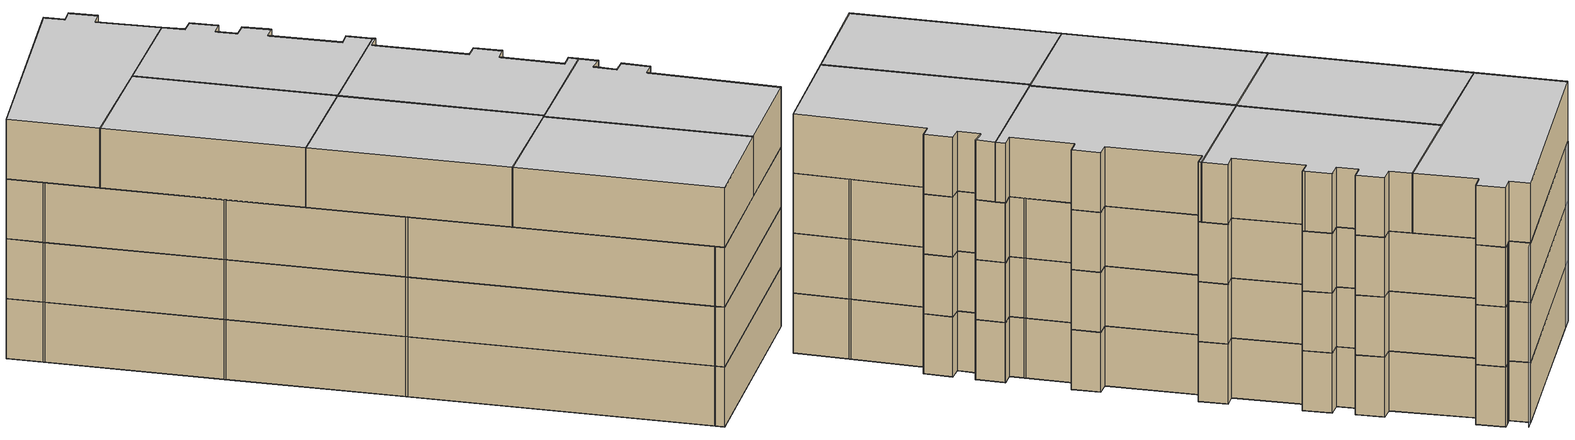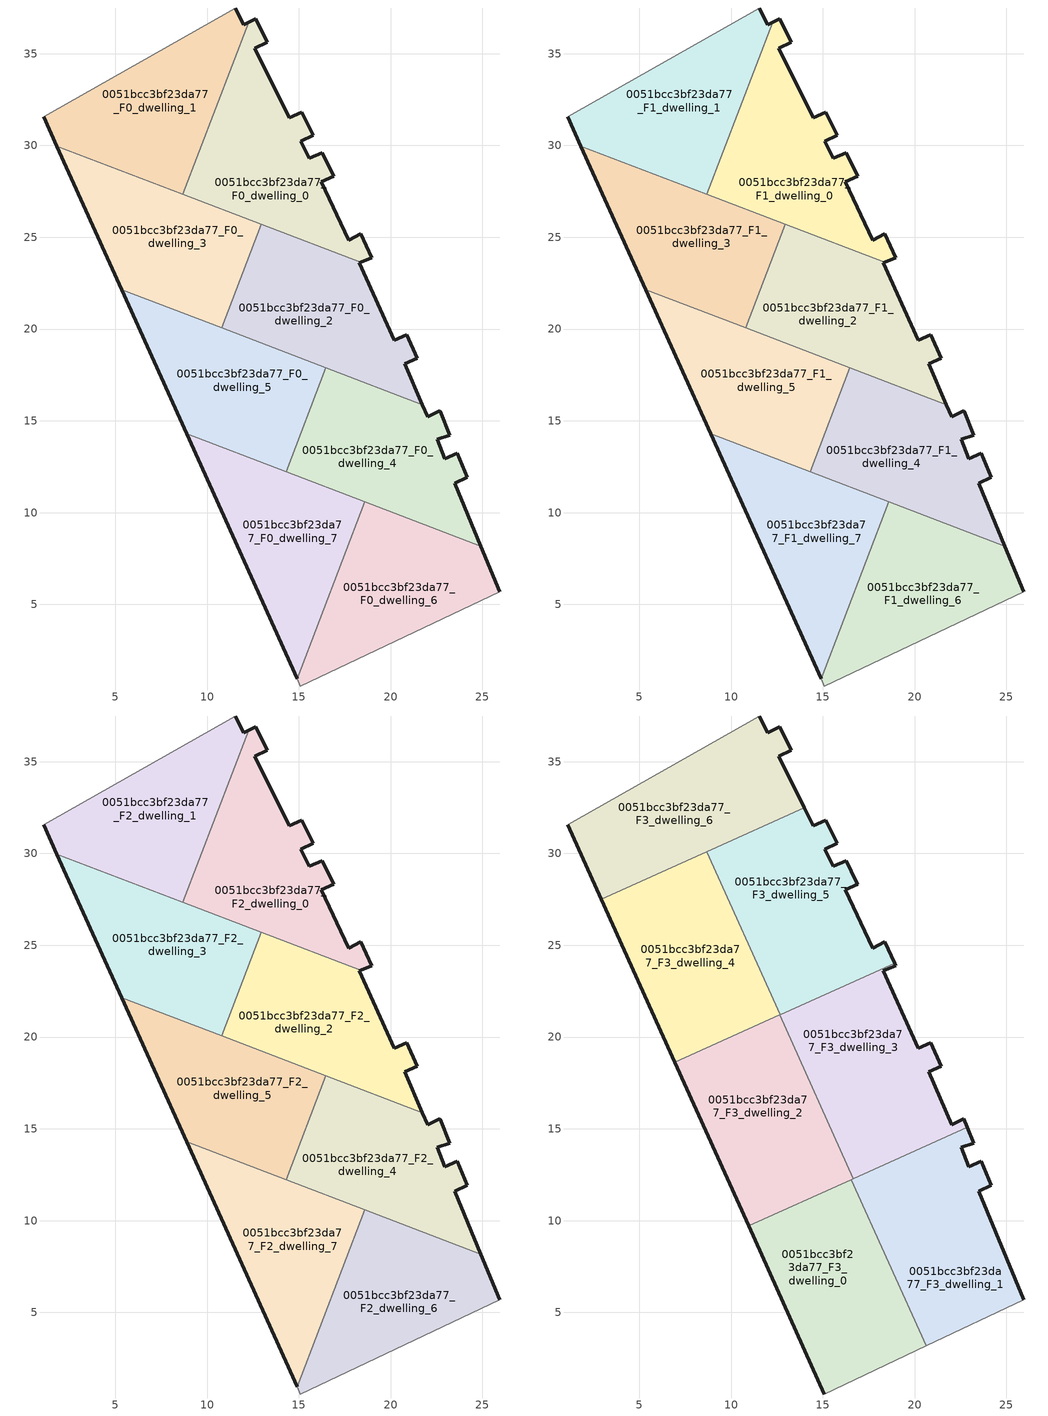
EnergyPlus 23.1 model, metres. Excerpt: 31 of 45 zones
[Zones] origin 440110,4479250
0051bcc3bf23da77_F0_dwelling_0
 floor ground (EU_floor_Construction): 18.97,23.88 18.37,25.19 17.71,24.85 16.21,28.03 16.89,28.33 16.26,29.59 15.56,29.29 15.1,30.24 15.77,30.55 15.15,31.79 14.47,31.5 12.6,35.3 13.27,35.63 12.64,36.91 12.27,36.72 8.68,27.34 18.37,23.64 z0
 wall outside (EU_wall_Construction): 12.27,36.72 12.64,36.91 13.27,35.63 12.6,35.3 14.47,31.5 15.15,31.79 15.77,30.55 15.1,30.24 15.56,29.29 16.26,29.59 16.89,28.33 16.21,28.03 17.71,24.85 18.37,25.19 18.97,23.88 18.37,23.64 z0:3
 wall to 0051bcc3bf23da77_F0_dwelling_1 (EU_wall_Construction): 8.68,27.34 12.27,36.72 z0:3
 wall to 0051bcc3bf23da77_F0_dwelling_2 (EU_wall_Construction): 18.37,23.64 12.95,25.71 z0:3
 wall to 0051bcc3bf23da77_F0_dwelling_3 (EU_wall_Construction): 12.95,25.71 8.68,27.34 z0:3
0051bcc3bf23da77_F0_dwelling_1
 floor ground (EU_floor_Construction): 8.68,27.34 12.27,36.72 11.99,36.57 11.54,37.49 1.1,31.56 1.82,29.97 z0
 wall outside (EU_wall_Construction): 1.82,29.97 1.1,31.56 / 11.54,37.49 11.99,36.57 12.27,36.72 z0:3
 wall adiabatic (EU_wall_Construction): 1.1,31.56 11.54,37.49 z0:3
 wall to 0051bcc3bf23da77_F0_dwelling_3 (EU_wall_Construction): 8.68,27.34 1.82,29.97 z0:3
0051bcc3bf23da77_F0_dwelling_2
 floor ground (EU_floor_Construction): 21.72,15.88 20.76,18.1 21.45,18.41 20.88,19.69 20.18,19.39 18.28,23.6 18.37,23.64 12.96,25.71 10.79,20.06 z0
 wall outside (EU_wall_Construction): 18.37,23.64 18.28,23.6 20.18,19.39 20.88,19.69 21.45,18.41 20.76,18.1 21.72,15.88 z0:3
 wall to 0051bcc3bf23da77_F0_dwelling_3 (EU_wall_Construction): 10.79,20.06 12.96,25.71 z0:3
 wall to 0051bcc3bf23da77_F0_dwelling_5 (EU_wall_Construction): 16.47,17.89 10.79,20.06 z0:3
 wall to 0051bcc3bf23da77_F0_dwelling_4 (EU_wall_Construction): 21.72,15.88 16.47,17.89 z0:3
0051bcc3bf23da77_F0_dwelling_3
 floor ground (EU_floor_Construction): 10.79,20.06 12.96,25.71 1.82,29.97 5.35,22.15 z0
 wall outside (EU_wall_Construction): 5.35,22.15 1.82,29.97 z0:3
 wall to 0051bcc3bf23da77_F0_dwelling_5 (EU_wall_Construction): 10.79,20.06 5.35,22.15 z0:3
0051bcc3bf23da77_F0_dwelling_4
 floor ground (EU_floor_Construction): 24.92,8.17 23.5,11.61 24.18,11.92 23.64,13.22 22.96,12.94 22.52,13.99 23.23,14.22 22.7,15.51 22.68,15.56 22.01,15.23 21.72,15.88 16.47,17.89 14.3,12.23 z0
 wall outside (EU_wall_Construction): 21.72,15.88 22.01,15.23 22.68,15.56 22.7,15.51 23.23,14.22 22.52,13.99 22.96,12.94 23.64,13.22 24.18,11.92 23.5,11.61 24.92,8.17 z0:3
 wall to 0051bcc3bf23da77_F0_dwelling_5 (EU_wall_Construction): 14.3,12.23 16.47,17.89 z0:3
 wall to 0051bcc3bf23da77_F0_dwelling_6 (EU_wall_Construction): 24.92,8.17 18.59,10.59 z0:3
 wall to 0051bcc3bf23da77_F0_dwelling_7 (EU_wall_Construction): 18.59,10.59 14.3,12.23 z0:3
0051bcc3bf23da77_F0_dwelling_5
 floor ground (EU_floor_Construction): 14.3,12.23 16.47,17.89 5.35,22.15 8.88,14.31 z0
 wall outside (EU_wall_Construction): 8.88,14.31 5.35,22.15 z0:3
 wall to 0051bcc3bf23da77_F0_dwelling_7 (EU_wall_Construction): 14.3,12.23 8.88,14.31 z0:3
0051bcc3bf23da77_F0_dwelling_6
 floor ground (EU_floor_Construction): 25.94,5.7 24.92,8.17 18.59,10.59 14.9,0.95 15.08,0.56 z0
 wall outside (EU_wall_Construction): 24.92,8.17 25.94,5.7 z0:3
 wall adiabatic (EU_wall_Construction): 25.94,5.7 15.08,0.56 14.9,0.95 z0:3
 wall to 0051bcc3bf23da77_F0_dwelling_7 (EU_wall_Construction): 14.9,0.95 18.59,10.59 z0:3
0051bcc3bf23da77_F0_dwelling_7
 floor ground (EU_floor_Construction): 14.9,0.95 18.59,10.59 8.88,14.31 z0
 wall outside (EU_wall_Construction): 14.9,0.95 8.88,14.31 z0:3
0051bcc3bf23da77_F1_dwelling_0
 floor to 0051bcc3bf23da77_F0_dwelling_0 (EU_floor_Construction): 18.97,23.88 18.37,25.19 17.71,24.85 16.21,28.03 16.89,28.33 16.26,29.59 15.56,29.29 15.1,30.24 15.77,30.55 15.15,31.79 14.47,31.5 12.6,35.3 13.27,35.63 12.64,36.91 12.27,36.72 8.68,27.34 18.37,23.64 z3
 wall outside (EU_wall_Construction): 12.27,36.72 12.64,36.91 13.27,35.63 12.6,35.3 14.47,31.5 15.15,31.79 15.77,30.55 15.1,30.24 15.56,29.29 16.26,29.59 16.89,28.33 16.21,28.03 17.71,24.85 18.37,25.19 18.97,23.88 18.37,23.64 z3:6
 wall to 0051bcc3bf23da77_F1_dwelling_1 (EU_wall_Construction): 8.68,27.34 12.27,36.72 z3:6
 wall to 0051bcc3bf23da77_F1_dwelling_2 (EU_wall_Construction): 18.37,23.64 12.95,25.71 z3:6
 wall to 0051bcc3bf23da77_F1_dwelling_3 (EU_wall_Construction): 12.95,25.71 8.68,27.34 z3:6
0051bcc3bf23da77_F1_dwelling_1
 floor to 0051bcc3bf23da77_F0_dwelling_1 (EU_floor_Construction): 8.68,27.34 12.27,36.72 11.99,36.57 11.54,37.49 1.1,31.56 1.82,29.97 z3
 wall outside (EU_wall_Construction): 1.82,29.97 1.1,31.56 / 11.54,37.49 11.99,36.57 12.27,36.72 z3:6
 wall adiabatic (EU_wall_Construction): 1.1,31.56 11.54,37.49 z3:6
 wall to 0051bcc3bf23da77_F1_dwelling_3 (EU_wall_Construction): 8.68,27.34 1.82,29.97 z3:6
0051bcc3bf23da77_F1_dwelling_2
 floor to 0051bcc3bf23da77_F0_dwelling_2 (EU_floor_Construction): 21.72,15.88 20.76,18.1 21.45,18.41 20.88,19.69 20.18,19.39 18.28,23.6 18.37,23.64 12.96,25.71 10.79,20.06 z3
 wall outside (EU_wall_Construction): 18.37,23.64 18.28,23.6 20.18,19.39 20.88,19.69 21.45,18.41 20.76,18.1 21.72,15.88 z3:6
 wall to 0051bcc3bf23da77_F1_dwelling_3 (EU_wall_Construction): 10.79,20.06 12.96,25.71 z3:6
 wall to 0051bcc3bf23da77_F1_dwelling_5 (EU_wall_Construction): 16.47,17.89 10.79,20.06 z3:6
 wall to 0051bcc3bf23da77_F1_dwelling_4 (EU_wall_Construction): 21.72,15.88 16.47,17.89 z3:6
0051bcc3bf23da77_F1_dwelling_3
 floor to 0051bcc3bf23da77_F0_dwelling_3 (EU_floor_Construction): 10.79,20.06 12.96,25.71 1.82,29.97 5.35,22.15 z3
 wall outside (EU_wall_Construction): 5.35,22.15 1.82,29.97 z3:6
 wall to 0051bcc3bf23da77_F1_dwelling_5 (EU_wall_Construction): 10.79,20.06 5.35,22.15 z3:6
0051bcc3bf23da77_F1_dwelling_4
 floor to 0051bcc3bf23da77_F0_dwelling_4 (EU_floor_Construction): 24.92,8.17 23.5,11.61 24.18,11.92 23.64,13.22 22.96,12.94 22.52,13.99 23.23,14.22 22.7,15.51 22.68,15.56 22.01,15.23 21.72,15.88 16.47,17.89 14.3,12.23 z3
 wall outside (EU_wall_Construction): 21.72,15.88 22.01,15.23 22.68,15.56 22.7,15.51 23.23,14.22 22.52,13.99 22.96,12.94 23.64,13.22 24.18,11.92 23.5,11.61 24.92,8.17 z3:6
 wall to 0051bcc3bf23da77_F1_dwelling_5 (EU_wall_Construction): 14.3,12.23 16.47,17.89 z3:6
 wall to 0051bcc3bf23da77_F1_dwelling_6 (EU_wall_Construction): 24.92,8.17 18.59,10.59 z3:6
 wall to 0051bcc3bf23da77_F1_dwelling_7 (EU_wall_Construction): 18.59,10.59 14.3,12.23 z3:6
0051bcc3bf23da77_F1_dwelling_5
 floor to 0051bcc3bf23da77_F0_dwelling_5 (EU_floor_Construction): 14.3,12.23 16.47,17.89 5.35,22.15 8.88,14.31 z3
 wall outside (EU_wall_Construction): 8.88,14.31 5.35,22.15 z3:6
 wall to 0051bcc3bf23da77_F1_dwelling_7 (EU_wall_Construction): 14.3,12.23 8.88,14.31 z3:6
0051bcc3bf23da77_F1_dwelling_6
 floor to 0051bcc3bf23da77_F0_dwelling_6 (EU_floor_Construction): 25.94,5.7 24.92,8.17 18.59,10.59 14.9,0.95 15.08,0.56 z3
 wall outside (EU_wall_Construction): 24.92,8.17 25.94,5.7 z3:6
 wall adiabatic (EU_wall_Construction): 25.94,5.7 15.08,0.56 14.9,0.95 z3:6
 wall to 0051bcc3bf23da77_F1_dwelling_7 (EU_wall_Construction): 14.9,0.95 18.59,10.59 z3:6
0051bcc3bf23da77_F1_dwelling_7
 floor to 0051bcc3bf23da77_F0_dwelling_7 (EU_floor_Construction): 14.9,0.95 18.59,10.59 8.88,14.31 z3
 wall outside (EU_wall_Construction): 14.9,0.95 8.88,14.31 z3:6
0051bcc3bf23da77_F2_dwelling_0
 floor to 0051bcc3bf23da77_F1_dwelling_0 (EU_floor_Construction): 18.97,23.88 18.37,25.19 17.71,24.85 16.21,28.03 16.89,28.33 16.26,29.59 15.56,29.29 15.1,30.24 15.77,30.55 15.15,31.79 14.47,31.5 12.6,35.3 13.27,35.63 12.64,36.91 12.27,36.72 8.68,27.34 18.37,23.64 z6
 wall outside (EU_wall_Construction): 12.27,36.72 12.64,36.91 13.27,35.63 12.6,35.3 14.47,31.5 15.15,31.79 15.77,30.55 15.1,30.24 15.56,29.29 16.26,29.59 16.89,28.33 16.21,28.03 17.71,24.85 18.37,25.19 18.97,23.88 18.37,23.64 z6:9
 wall to 0051bcc3bf23da77_F2_dwelling_1 (EU_wall_Construction): 8.68,27.34 12.27,36.72 z6:9
 wall to 0051bcc3bf23da77_F2_dwelling_2 (EU_wall_Construction): 18.37,23.64 12.95,25.71 z6:9
 wall to 0051bcc3bf23da77_F2_dwelling_3 (EU_wall_Construction): 12.95,25.71 8.68,27.34 z6:9
0051bcc3bf23da77_F2_dwelling_1
 floor to 0051bcc3bf23da77_F1_dwelling_1 (EU_floor_Construction): 8.68,27.34 12.27,36.72 11.99,36.57 11.54,37.49 1.1,31.56 1.82,29.97 z6
 wall outside (EU_wall_Construction): 1.82,29.97 1.1,31.56 / 11.54,37.49 11.99,36.57 12.27,36.72 z6:9
 wall adiabatic (EU_wall_Construction): 1.1,31.56 11.54,37.49 z6:9
 wall to 0051bcc3bf23da77_F2_dwelling_3 (EU_wall_Construction): 8.68,27.34 1.82,29.97 z6:9
 ceiling adiabatic (EU_roof_Construction): 9.96,30.68 8.67,30.1 9.25,28.82 8.68,27.34 5.37,28.61 z9
0051bcc3bf23da77_F2_dwelling_2
 floor to 0051bcc3bf23da77_F1_dwelling_2 (EU_floor_Construction): 21.72,15.88 20.76,18.1 21.45,18.41 20.88,19.69 20.18,19.39 18.28,23.6 18.37,23.64 12.96,25.71 10.79,20.06 z6
 wall outside (EU_wall_Construction): 18.37,23.64 18.28,23.6 20.18,19.39 20.88,19.69 21.45,18.41 20.76,18.1 21.72,15.88 z6:9
 wall to 0051bcc3bf23da77_F2_dwelling_3 (EU_wall_Construction): 10.79,20.06 12.96,25.71 z6:9
 wall to 0051bcc3bf23da77_F2_dwelling_5 (EU_wall_Construction): 16.47,17.89 10.79,20.06 z6:9
 wall to 0051bcc3bf23da77_F2_dwelling_4 (EU_wall_Construction): 21.72,15.88 16.47,17.89 z6:9
0051bcc3bf23da77_F2_dwelling_3
 floor to 0051bcc3bf23da77_F1_dwelling_3 (EU_floor_Construction): 10.79,20.06 12.96,25.71 1.82,29.97 5.35,22.15 z6
 wall outside (EU_wall_Construction): 5.35,22.15 1.82,29.97 z6:9
 wall to 0051bcc3bf23da77_F2_dwelling_5 (EU_wall_Construction): 10.79,20.06 5.35,22.15 z6:9
0051bcc3bf23da77_F2_dwelling_4
 floor to 0051bcc3bf23da77_F1_dwelling_4 (EU_floor_Construction): 24.92,8.17 23.5,11.61 24.18,11.92 23.64,13.22 22.96,12.94 22.52,13.99 23.23,14.22 22.7,15.51 22.68,15.56 22.01,15.23 21.72,15.88 16.47,17.89 14.3,12.23 z6
 wall outside (EU_wall_Construction): 21.72,15.88 22.01,15.23 22.68,15.56 22.7,15.51 23.23,14.22 22.52,13.99 22.96,12.94 23.64,13.22 24.18,11.92 23.5,11.61 24.92,8.17 z6:9
 wall to 0051bcc3bf23da77_F2_dwelling_5 (EU_wall_Construction): 14.3,12.23 16.47,17.89 z6:9
 wall to 0051bcc3bf23da77_F2_dwelling_6 (EU_wall_Construction): 24.92,8.17 18.59,10.59 z6:9
 wall to 0051bcc3bf23da77_F2_dwelling_7 (EU_wall_Construction): 18.59,10.59 14.3,12.23 z6:9
0051bcc3bf23da77_F2_dwelling_5
 floor to 0051bcc3bf23da77_F1_dwelling_5 (EU_floor_Construction): 14.3,12.23 16.47,17.89 5.35,22.15 8.88,14.31 z6
 wall outside (EU_wall_Construction): 8.88,14.31 5.35,22.15 z6:9
 wall to 0051bcc3bf23da77_F2_dwelling_7 (EU_wall_Construction): 14.3,12.23 8.88,14.31 z6:9
0051bcc3bf23da77_F2_dwelling_6
 floor to 0051bcc3bf23da77_F1_dwelling_6 (EU_floor_Construction): 25.94,5.7 24.92,8.17 18.59,10.59 14.9,0.95 15.08,0.56 z6
 wall outside (EU_wall_Construction): 24.92,8.17 25.94,5.7 z6:9
 wall adiabatic (EU_wall_Construction): 25.94,5.7 15.08,0.56 14.9,0.95 z6:9
 wall to 0051bcc3bf23da77_F2_dwelling_7 (EU_wall_Construction): 14.9,0.95 18.59,10.59 z6:9
0051bcc3bf23da77_F2_dwelling_7
 floor to 0051bcc3bf23da77_F1_dwelling_7 (EU_floor_Construction): 14.9,0.95 18.59,10.59 8.88,14.31 z6
 wall outside (EU_wall_Construction): 14.9,0.95 8.88,14.31 z6:9
0051bcc3bf23da77_F3_dwelling_0
 floor to 0051bcc3bf23da77_F2_dwelling_7 (EU_floor_Construction): 14.9,0.95 17.99,9.03 17.02,11.2 15.51,11.77 10.95,9.72 z9
 floor to 0051bcc3bf23da77_F2_dwelling_6 (EU_floor_Construction): 20.63,3.18 17.99,9.03 14.9,0.95 15.08,0.56 z9
 floor to 0051bcc3bf23da77_F2_dwelling_4 (EU_floor_Construction): 17.02,11.2 16.55,12.24 15.51,11.77 z9
 wall outside (EU_wall_Construction): 15.08,0.56 10.95,9.72 z9:12
 wall to 0051bcc3bf23da77_F3_dwelling_1 (EU_wall_Construction): 16.55,12.24 20.63,3.18 z9:12
 wall adiabatic (EU_wall_Construction): 20.63,3.18 15.08,0.56 z9:12
 wall to 0051bcc3bf23da77_F3_dwelling_2 (EU_wall_Construction): 10.95,9.72 16.55,12.24 z9:12
 ceiling to 0051bcc3bf23da77_F4_dwelling_0 (EU_floor_Construction): 16.55,12.24 20.63,3.18 15.08,0.56 10.95,9.72 z12
0051bcc3bf23da77_F3_dwelling_1
 floor to 0051bcc3bf23da77_F2_dwelling_6 (EU_floor_Construction): 25.94,5.7 24.92,8.17 18.59,10.59 17.99,9.03 20.63,3.18 z9
 floor to 0051bcc3bf23da77_F2_dwelling_4 (EU_floor_Construction): 24.92,8.17 23.5,11.61 24.18,11.92 23.64,13.22 22.96,12.94 22.52,13.99 23.23,14.22 22.87,15.09 16.55,12.24 17.02,11.19 z9
 floor to 0051bcc3bf23da77_F2_dwelling_7 (EU_floor_Construction): 17.99,9.03 18.59,10.59 17.02,11.2 z9
 wall outside (EU_wall_Construction): 22.87,15.09 23.23,14.22 22.52,13.99 22.96,12.94 23.64,13.22 24.18,11.92 23.5,11.61 25.94,5.7 z9:12
 wall adiabatic (EU_wall_Construction): 25.94,5.7 20.63,3.18 z9:12
 wall to 0051bcc3bf23da77_F3_dwelling_3 (EU_wall_Construction): 16.67,12.29 22.87,15.09 z9:12
 wall to 0051bcc3bf23da77_F3_dwelling_2 (EU_wall_Construction): 16.55,12.24 16.67,12.29 z9:12
 ceiling to 0051bcc3bf23da77_F4_dwelling_1 (EU_floor_Construction): 23.23,14.22 22.52,13.99 22.96,12.94 23.64,13.22 24.18,11.92 23.5,11.61 25.94,5.7 20.63,3.18 16.55,12.24 22.87,15.09 z12
0051bcc3bf23da77_F3_dwelling_2
 floor to 0051bcc3bf23da77_F2_dwelling_5 (EU_floor_Construction): 14.3,12.23 15.4,15.1 13.66,18.97 10.42,20.21 6.93,18.63 8.88,14.31 z9
 floor to 0051bcc3bf23da77_F2_dwelling_7 (EU_floor_Construction): 15.51,11.77 8.88,14.31 10.95,9.72 z9
 floor to 0051bcc3bf23da77_F2_dwelling_3 (EU_floor_Construction): 10.8,20.06 10.94,20.44 10.42,20.21 z9
 floor to 0051bcc3bf23da77_F2_dwelling_2 (EU_floor_Construction): 13.66,18.97 12.65,21.21 10.94,20.44 10.8,20.06 z9
 floor to 0051bcc3bf23da77_F2_dwelling_4 (EU_floor_Construction): 16.67,12.29 15.4,15.1 14.3,12.23 15.51,11.77 z9
 wall outside (EU_wall_Construction): 10.95,9.72 6.93,18.63 z9:12
 wall to 0051bcc3bf23da77_F3_dwelling_3 (EU_wall_Construction): 12.65,21.21 16.67,12.29 z9:12
 wall to 0051bcc3bf23da77_F3_dwelling_4 (EU_wall_Construction): 6.93,18.63 12.65,21.21 z9:12
 ceiling to 0051bcc3bf23da77_F4_dwelling_2 (EU_floor_Construction): 12.65,21.21 16.67,12.29 10.95,9.72 6.93,18.63 z12
0051bcc3bf23da77_F3_dwelling_3
 floor to 0051bcc3bf23da77_F2_dwelling_2 (EU_floor_Construction): 21.72,15.88 20.76,18.1 21.45,18.41 20.88,19.69 20.18,19.39 18.28,23.6 18.37,23.64 18.19,23.71 12.65,21.21 13.66,18.97 z9
 floor to 0051bcc3bf23da77_F2_dwelling_0 (EU_floor_Construction): 18.97,23.88 18.91,24.03 18.19,23.71 18.37,23.64 z9
 floor to 0051bcc3bf23da77_F2_dwelling_5 (EU_floor_Construction): 15.4,15.1 16.47,17.89 13.66,18.97 z9
 floor to 0051bcc3bf23da77_F2_dwelling_4 (EU_floor_Construction): 22.87,15.09 22.7,15.51 22.68,15.56 22.01,15.23 21.72,15.88 16.47,17.89 15.4,15.1 16.67,12.29 z9
 wall outside (EU_wall_Construction): 18.91,24.03 18.97,23.88 18.28,23.6 20.18,19.39 20.88,19.69 21.45,18.41 20.76,18.1 22.01,15.23 22.68,15.56 22.87,15.09 z9:12
 wall to 0051bcc3bf23da77_F3_dwelling_5 (EU_wall_Construction): 12.67,21.22 18.91,24.03 z9:12
 wall to 0051bcc3bf23da77_F3_dwelling_4 (EU_wall_Construction): 12.65,21.21 12.67,21.22 z9:12
 ceiling to 0051bcc3bf23da77_F4_dwelling_3 (EU_floor_Construction): 18.97,23.88 18.28,23.6 20.18,19.39 20.88,19.69 21.45,18.41 20.76,18.1 22.01,15.23 22.68,15.56 22.87,15.09 16.67,12.29 12.65,21.21 18.91,24.03 z12
0051bcc3bf23da77_F3_dwelling_4
 floor to 0051bcc3bf23da77_F2_dwelling_3 (EU_floor_Construction): 10.94,20.44 11.9,22.94 10.17,26.77 5.37,28.61 2.93,27.51 5.35,22.15 10.42,20.21 z9
 floor to 0051bcc3bf23da77_F2_dwelling_0 (EU_floor_Construction): 10.17,26.77 9.25,28.82 8.68,27.34 z9
 floor to 0051bcc3bf23da77_F2_dwelling_5 (EU_floor_Construction): 10.42,20.21 5.35,22.15 6.93,18.63 z9
 floor to 0051bcc3bf23da77_F2_dwelling_2 (EU_floor_Construction): 12.67,21.22 11.9,22.94 10.94,20.44 z9
 floor adiabatic (EU_floor_Construction): 8.68,27.34 9.25,28.82 8.67,30.1 5.37,28.61 z9
 wall outside (EU_wall_Construction): 6.93,18.63 2.93,27.51 z9:12
 wall to 0051bcc3bf23da77_F3_dwelling_5 (EU_wall_Construction): 8.67,30.1 12.67,21.22 z9:12
 wall to 0051bcc3bf23da77_F3_dwelling_6 (EU_wall_Construction): 2.93,27.51 8.67,30.1 z9:12
 ceiling to 0051bcc3bf23da77_F4_dwelling_4 (EU_floor_Construction): 8.67,30.1 12.67,21.22 6.93,18.63 2.93,27.51 z12
0051bcc3bf23da77_F3_dwelling_5
 floor to 0051bcc3bf23da77_F2_dwelling_0 (EU_floor_Construction): 18.91,24.03 18.37,25.19 17.71,24.85 16.21,28.03 16.89,28.33 16.83,28.45 16.26,29.59 15.56,29.29 15.1,30.24 15.77,30.55 15.15,31.79 14.47,31.5 13.98,32.49 9.96,30.68 9.25,28.82 10.17,26.77 18.19,23.71 z9
 floor to 0051bcc3bf23da77_F2_dwelling_2 (EU_floor_Construction): 18.19,23.71 12.95,25.71 11.9,22.94 12.67,21.22 z9
 floor to 0051bcc3bf23da77_F2_dwelling_3 (EU_floor_Construction): 11.9,22.94 12.95,25.71 10.17,26.77 z9
 floor to 0051bcc3bf23da77_F2_dwelling_1 (EU_floor_Construction): 9.25,28.82 9.96,30.68 8.67,30.1 z9
 wall outside (EU_wall_Construction): 13.98,32.49 14.47,31.5 15.15,31.79 15.77,30.55 15.1,30.24 15.56,29.29 16.26,29.59 16.83,28.45 16.89,28.33 16.21,28.03 17.71,24.85 18.37,25.19 18.91,24.03 z9:12
 wall to 0051bcc3bf23da77_F3_dwelling_6 (EU_wall_Construction): 8.67,30.1 13.98,32.49 z9:12
 ceiling to 0051bcc3bf23da77_F4_dwelling_5 (EU_floor_Construction): 15.77,30.55 15.1,30.24 15.56,29.29 16.26,29.59 16.83,28.45 16.89,28.33 16.21,28.03 17.71,24.85 18.37,25.19 18.91,24.03 12.67,21.22 8.67,30.1 13.98,32.49 14.47,31.5 15.15,31.79 z12
0051bcc3bf23da77_F3_dwelling_6
 floor to 0051bcc3bf23da77_F2_dwelling_1 (EU_floor_Construction): 9.96,30.68 12.27,36.72 11.99,36.57 11.54,37.49 1.1,31.56 1.82,29.97 5.37,28.61 z9
 floor to 0051bcc3bf23da77_F2_dwelling_0 (EU_floor_Construction): 13.98,32.49 12.6,35.3 13.27,35.63 12.64,36.91 12.27,36.72 9.96,30.68 z9
 floor to 0051bcc3bf23da77_F2_dwelling_3 (EU_floor_Construction): 5.37,28.61 1.82,29.97 2.93,27.51 z9
 wall outside (EU_wall_Construction): 2.93,27.51 1.1,31.56 / 11.54,37.49 11.99,36.57 12.64,36.91 13.27,35.63 12.6,35.3 13.98,32.49 z9:12
 wall adiabatic (EU_wall_Construction): 1.1,31.56 11.54,37.49 z9:12
 ceiling to 0051bcc3bf23da77_F4_dwelling_6 (EU_floor_Construction): 12.64,36.91 13.27,35.63 12.6,35.3 13.98,32.49 2.93,27.51 1.1,31.56 11.54,37.49 11.99,36.57 z12
shading: 11.99,37.74 1.1,31.56 z0:9
[Building]
EU S2 Campaign: North Axis=0; Terrain=City; Solar Distribution=FullExterior
[Site:Location]
Madrid: Latitude=40.5; Longitude=-3.5; Time Zone=1; Elevation=609
[SizingPeriod:WeatherFileDays]
AnnualSizingPeriod: Begin Month=1; Begin Day of Month=1; End Month=12; End Day of Month=31; Day of Week for Start Day=Monday; Use Weather File Daylight Saving Period=No; Use Weather File Rain and Snow Indicators=No
[MATERIAL]
EU_InternalMass_Material: Roughness=MediumRough; Thickness=0.1; Conductivity=1; Density=1800; Specific Heat=900; Thermal Absorptance=0.9; Solar Absorptance=0.7; Visible Absorptance=0.7
[MATERIAL:NOMASS] Roughness=MediumRough; Thermal Absorptance=0.9; Solar Absorptance=0.7; Visible Absorptance=0.7
Name | Thermal Resistance
EU_wall_NoMass | 1.60022
EU_roof_NoMass | 1.57597
EU_floor_NoMass | 0.470652
[CONSTRUCTION]
EU_wall_Construction: EU_wall_NoMass
EU_roof_Construction: EU_roof_NoMass
EU_floor_Construction: EU_floor_NoMass
EU_InternalMass_Construction: EU_InternalMass_Material
[ZONE] Type=1; Multiplier=1; Ceiling Height=autocalculate; Floor Area=autocalculate; Part of Total Floor Area=Yes
Name | Volume
0051bcc3bf23da77_F0_dwelling_0; 0051bcc3bf23da77_F1_dwelling_0; 0051bcc3bf23da77_F2_dwelling_0 | 160.935
0051bcc3bf23da77_F3_dwelling_0 | 183.917
0051bcc3bf23da77_F0_dwelling_1; 0051bcc3bf23da77_F1_dwelling_1; 0051bcc3bf23da77_F2_dwelling_1; 0051bcc3bf23da77_F0_dwelling_2; 0051bcc3bf23da77_F1_dwelling_2; 0051bcc3bf23da77_F2_dwelling_2 | 160.934
0051bcc3bf23da77_F3_dwelling_1 | 183.913
0051bcc3bf23da77_F3_dwelling_2 | 183.91
0051bcc3bf23da77_F0_dwelling_3; 0051bcc3bf23da77_F1_dwelling_3; 0051bcc3bf23da77_F2_dwelling_3 | 160.932
0051bcc3bf23da77_F3_dwelling_3 | 183.918
0051bcc3bf23da77_F0_dwelling_4; 0051bcc3bf23da77_F1_dwelling_4; 0051bcc3bf23da77_F2_dwelling_4 | 160.925
0051bcc3bf23da77_F3_dwelling_4 | 183.932
0051bcc3bf23da77_F0_dwelling_5; 0051bcc3bf23da77_F1_dwelling_5; 0051bcc3bf23da77_F2_dwelling_5 | 160.942
0051bcc3bf23da77_F3_dwelling_5 | 183.914
0051bcc3bf23da77_F0_dwelling_6; 0051bcc3bf23da77_F1_dwelling_6; 0051bcc3bf23da77_F2_dwelling_6 | 160.943
0051bcc3bf23da77_F3_dwelling_6 | 183.919
0051bcc3bf23da77_F0_dwelling_7; 0051bcc3bf23da77_F1_dwelling_7; 0051bcc3bf23da77_F2_dwelling_7 | 160.947
[INTERNALMASS] Construction=EU_InternalMass_Construction
Name | Zone or ZoneList | Surface Area
0051bcc3bf23da77_F0_dwelling_0_EU_InternalMass | 0051bcc3bf23da77_F0_dwelling_0 | 53.6454
0051bcc3bf23da77_F0_dwelling_1_EU_InternalMass | 0051bcc3bf23da77_F0_dwelling_1 | 53.6445
0051bcc3bf23da77_F0_dwelling_2_EU_InternalMass | 0051bcc3bf23da77_F0_dwelling_2 | 53.6446
0051bcc3bf23da77_F0_dwelling_3_EU_InternalMass | 0051bcc3bf23da77_F0_dwelling_3 | 53.644
0051bcc3bf23da77_F0_dwelling_4_EU_InternalMass | 0051bcc3bf23da77_F0_dwelling_4 | 53.6419
0051bcc3bf23da77_F0_dwelling_5_EU_InternalMass | 0051bcc3bf23da77_F0_dwelling_5 | 53.6473
0051bcc3bf23da77_F0_dwelling_6_EU_InternalMass | 0051bcc3bf23da77_F0_dwelling_6 | 53.6476
0051bcc3bf23da77_F0_dwelling_7_EU_InternalMass | 0051bcc3bf23da77_F0_dwelling_7 | 53.649
0051bcc3bf23da77_F1_dwelling_0_EU_InternalMass | 0051bcc3bf23da77_F1_dwelling_0 | 53.6454
0051bcc3bf23da77_F1_dwelling_1_EU_InternalMass | 0051bcc3bf23da77_F1_dwelling_1 | 53.6445
0051bcc3bf23da77_F1_dwelling_2_EU_InternalMass | 0051bcc3bf23da77_F1_dwelling_2 | 53.6446
0051bcc3bf23da77_F1_dwelling_3_EU_InternalMass | 0051bcc3bf23da77_F1_dwelling_3 | 53.644
0051bcc3bf23da77_F1_dwelling_4_EU_InternalMass | 0051bcc3bf23da77_F1_dwelling_4 | 53.6419
0051bcc3bf23da77_F1_dwelling_5_EU_InternalMass | 0051bcc3bf23da77_F1_dwelling_5 | 53.6473
0051bcc3bf23da77_F1_dwelling_6_EU_InternalMass | 0051bcc3bf23da77_F1_dwelling_6 | 53.6476
0051bcc3bf23da77_F1_dwelling_7_EU_InternalMass | 0051bcc3bf23da77_F1_dwelling_7 | 53.649
0051bcc3bf23da77_F2_dwelling_0_EU_InternalMass | 0051bcc3bf23da77_F2_dwelling_0 | 53.6454
0051bcc3bf23da77_F2_dwelling_1_EU_InternalMass | 0051bcc3bf23da77_F2_dwelling_1 | 53.6445
0051bcc3bf23da77_F2_dwelling_2_EU_InternalMass | 0051bcc3bf23da77_F2_dwelling_2 | 53.6446
0051bcc3bf23da77_F2_dwelling_3_EU_InternalMass | 0051bcc3bf23da77_F2_dwelling_3 | 53.644
0051bcc3bf23da77_F2_dwelling_4_EU_InternalMass | 0051bcc3bf23da77_F2_dwelling_4 | 53.6419
0051bcc3bf23da77_F2_dwelling_5_EU_InternalMass | 0051bcc3bf23da77_F2_dwelling_5 | 53.6473
0051bcc3bf23da77_F2_dwelling_6_EU_InternalMass | 0051bcc3bf23da77_F2_dwelling_6 | 53.6476
0051bcc3bf23da77_F2_dwelling_7_EU_InternalMass | 0051bcc3bf23da77_F2_dwelling_7 | 53.649
0051bcc3bf23da77_F3_dwelling_0_EU_InternalMass | 0051bcc3bf23da77_F3_dwelling_0 | 61.3063
0051bcc3bf23da77_F3_dwelling_1_EU_InternalMass | 0051bcc3bf23da77_F3_dwelling_1 | 61.3064
0051bcc3bf23da77_F3_dwelling_2_EU_InternalMass | 0051bcc3bf23da77_F3_dwelling_2 | 61.3033
0051bcc3bf23da77_F3_dwelling_3_EU_InternalMass | 0051bcc3bf23da77_F3_dwelling_3 | 61.3061
0051bcc3bf23da77_F3_dwelling_4_EU_InternalMass | 0051bcc3bf23da77_F3_dwelling_4 | 61.3096
0051bcc3bf23da77_F3_dwelling_5_EU_InternalMass | 0051bcc3bf23da77_F3_dwelling_5 | 61.3052
0051bcc3bf23da77_F3_dwelling_6_EU_InternalMass | 0051bcc3bf23da77_F3_dwelling_6 | 61.3066
[OTHEREQUIPMENT] Fuel Type=Electricity; Design Level Calculation Method=Watts/Area; Power per Zone Floor Area=1; Fraction Latent=0; Fraction Radiant=0; Fraction Lost=0; Carbon Dioxide Generation Rate=0; EndUse Subcategory=EU_Step8_InternalGains
Name | Zone or ZoneList or Space or SpaceList | Schedule
EU_Step8_InternalGain_0051bcc3bf23da77_F0_dwelling_0_f000 | 0051bcc3bf23da77_F0_dwelling_0 | EU_Step8_GainSchedule_0051bcc3bf23da77_F0_dwelling_0_f000
EU_Step8_InternalGain_0051bcc3bf23da77_F0_dwelling_1_f000 | 0051bcc3bf23da77_F0_dwelling_1 | EU_Step8_GainSchedule_0051bcc3bf23da77_F0_dwelling_1_f000
EU_Step8_InternalGain_0051bcc3bf23da77_F0_dwelling_2_f000 | 0051bcc3bf23da77_F0_dwelling_2 | EU_Step8_GainSchedule_0051bcc3bf23da77_F0_dwelling_2_f000
EU_Step8_InternalGain_0051bcc3bf23da77_F0_dwelling_3_f000 | 0051bcc3bf23da77_F0_dwelling_3 | EU_Step8_GainSchedule_0051bcc3bf23da77_F0_dwelling_3_f000
EU_Step8_InternalGain_0051bcc3bf23da77_F0_dwelling_4_f000 | 0051bcc3bf23da77_F0_dwelling_4 | EU_Step8_GainSchedule_0051bcc3bf23da77_F0_dwelling_4_f000
EU_Step8_InternalGain_0051bcc3bf23da77_F0_dwelling_5_f000 | 0051bcc3bf23da77_F0_dwelling_5 | EU_Step8_GainSchedule_0051bcc3bf23da77_F0_dwelling_5_f000
EU_Step8_InternalGain_0051bcc3bf23da77_F0_dwelling_6_f000 | 0051bcc3bf23da77_F0_dwelling_6 | EU_Step8_GainSchedule_0051bcc3bf23da77_F0_dwelling_6_f000
EU_Step8_InternalGain_0051bcc3bf23da77_F0_dwelling_7_f000 | 0051bcc3bf23da77_F0_dwelling_7 | EU_Step8_GainSchedule_0051bcc3bf23da77_F0_dwelling_7_f000
EU_Step8_InternalGain_0051bcc3bf23da77_F1_dwelling_0_f000 | 0051bcc3bf23da77_F1_dwelling_0 | EU_Step8_GainSchedule_0051bcc3bf23da77_F1_dwelling_0_f000
EU_Step8_InternalGain_0051bcc3bf23da77_F1_dwelling_1_f000 | 0051bcc3bf23da77_F1_dwelling_1 | EU_Step8_GainSchedule_0051bcc3bf23da77_F1_dwelling_1_f000
EU_Step8_InternalGain_0051bcc3bf23da77_F1_dwelling_2_f000 | 0051bcc3bf23da77_F1_dwelling_2 | EU_Step8_GainSchedule_0051bcc3bf23da77_F1_dwelling_2_f000
EU_Step8_InternalGain_0051bcc3bf23da77_F1_dwelling_3_f000 | 0051bcc3bf23da77_F1_dwelling_3 | EU_Step8_GainSchedule_0051bcc3bf23da77_F1_dwelling_3_f000
EU_Step8_InternalGain_0051bcc3bf23da77_F1_dwelling_4_f000 | 0051bcc3bf23da77_F1_dwelling_4 | EU_Step8_GainSchedule_0051bcc3bf23da77_F1_dwelling_4_f000
EU_Step8_InternalGain_0051bcc3bf23da77_F1_dwelling_5_f000 | 0051bcc3bf23da77_F1_dwelling_5 | EU_Step8_GainSchedule_0051bcc3bf23da77_F1_dwelling_5_f000
EU_Step8_InternalGain_0051bcc3bf23da77_F1_dwelling_6_f000 | 0051bcc3bf23da77_F1_dwelling_6 | EU_Step8_GainSchedule_0051bcc3bf23da77_F1_dwelling_6_f000
EU_Step8_InternalGain_0051bcc3bf23da77_F1_dwelling_7_f000 | 0051bcc3bf23da77_F1_dwelling_7 | EU_Step8_GainSchedule_0051bcc3bf23da77_F1_dwelling_7_f000
EU_Step8_InternalGain_0051bcc3bf23da77_F2_dwelling_0_f000 | 0051bcc3bf23da77_F2_dwelling_0 | EU_Step8_GainSchedule_0051bcc3bf23da77_F2_dwelling_0_f000
EU_Step8_InternalGain_0051bcc3bf23da77_F2_dwelling_1_f000 | 0051bcc3bf23da77_F2_dwelling_1 | EU_Step8_GainSchedule_0051bcc3bf23da77_F2_dwelling_1_f000
EU_Step8_InternalGain_0051bcc3bf23da77_F2_dwelling_2_f000 | 0051bcc3bf23da77_F2_dwelling_2 | EU_Step8_GainSchedule_0051bcc3bf23da77_F2_dwelling_2_f000
EU_Step8_InternalGain_0051bcc3bf23da77_F2_dwelling_3_f000 | 0051bcc3bf23da77_F2_dwelling_3 | EU_Step8_GainSchedule_0051bcc3bf23da77_F2_dwelling_3_f000
EU_Step8_InternalGain_0051bcc3bf23da77_F2_dwelling_4_f000 | 0051bcc3bf23da77_F2_dwelling_4 | EU_Step8_GainSchedule_0051bcc3bf23da77_F2_dwelling_4_f000
EU_Step8_InternalGain_0051bcc3bf23da77_F2_dwelling_5_f000 | 0051bcc3bf23da77_F2_dwelling_5 | EU_Step8_GainSchedule_0051bcc3bf23da77_F2_dwelling_5_f000
EU_Step8_InternalGain_0051bcc3bf23da77_F2_dwelling_6_f000 | 0051bcc3bf23da77_F2_dwelling_6 | EU_Step8_GainSchedule_0051bcc3bf23da77_F2_dwelling_6_f000
EU_Step8_InternalGain_0051bcc3bf23da77_F2_dwelling_7_f000 | 0051bcc3bf23da77_F2_dwelling_7 | EU_Step8_GainSchedule_0051bcc3bf23da77_F2_dwelling_7_f000
EU_Step8_InternalGain_0051bcc3bf23da77_F3_dwelling_0_f000 | 0051bcc3bf23da77_F3_dwelling_0 | EU_Step8_GainSchedule_0051bcc3bf23da77_F3_dwelling_0_f000
EU_Step8_InternalGain_0051bcc3bf23da77_F3_dwelling_1_f000 | 0051bcc3bf23da77_F3_dwelling_1 | EU_Step8_GainSchedule_0051bcc3bf23da77_F3_dwelling_1_f000
EU_Step8_InternalGain_0051bcc3bf23da77_F3_dwelling_2_f000 | 0051bcc3bf23da77_F3_dwelling_2 | EU_Step8_GainSchedule_0051bcc3bf23da77_F3_dwelling_2_f000
EU_Step8_InternalGain_0051bcc3bf23da77_F3_dwelling_3_f000 | 0051bcc3bf23da77_F3_dwelling_3 | EU_Step8_GainSchedule_0051bcc3bf23da77_F3_dwelling_3_f000
EU_Step8_InternalGain_0051bcc3bf23da77_F3_dwelling_4_f000 | 0051bcc3bf23da77_F3_dwelling_4 | EU_Step8_GainSchedule_0051bcc3bf23da77_F3_dwelling_4_f000
EU_Step8_InternalGain_0051bcc3bf23da77_F3_dwelling_5_f000 | 0051bcc3bf23da77_F3_dwelling_5 | EU_Step8_GainSchedule_0051bcc3bf23da77_F3_dwelling_5_f000
EU_Step8_InternalGain_0051bcc3bf23da77_F3_dwelling_6_f000 | 0051bcc3bf23da77_F3_dwelling_6 | EU_Step8_GainSchedule_0051bcc3bf23da77_F3_dwelling_6_f000
[ZONEVENTILATION:DESIGNFLOWRATE] Schedule=EU_AlwaysOn; Design Flow Rate Calculation Method=AirChanges/Hour; Air Changes per Hour=0.480704; Ventilation Type=Natural; Fan Pressure Rise=0; Fan Total Efficiency=1; Constant Term Coefficient=1; Temperature Term Coefficient=0; Velocity Term Coefficient=0; Velocity Squared Term Coefficient=0; Minimum Indoor Temperature=-100; Maximum Indoor Temperature=100; Delta Temperature=-100; Minimum Outdoor Temperature=-100; Maximum Outdoor Temperature=100; Maximum Wind Speed=40
Name | Zone or ZoneList or Space or SpaceList
EU_ConstantAir_0051bcc3bf23da77_F0_dwelling_0 | 0051bcc3bf23da77_F0_dwelling_0
EU_ConstantAir_0051bcc3bf23da77_F0_dwelling_1 | 0051bcc3bf23da77_F0_dwelling_1
EU_ConstantAir_0051bcc3bf23da77_F0_dwelling_2 | 0051bcc3bf23da77_F0_dwelling_2
EU_ConstantAir_0051bcc3bf23da77_F0_dwelling_3 | 0051bcc3bf23da77_F0_dwelling_3
EU_ConstantAir_0051bcc3bf23da77_F0_dwelling_4 | 0051bcc3bf23da77_F0_dwelling_4
EU_ConstantAir_0051bcc3bf23da77_F0_dwelling_5 | 0051bcc3bf23da77_F0_dwelling_5
EU_ConstantAir_0051bcc3bf23da77_F0_dwelling_6 | 0051bcc3bf23da77_F0_dwelling_6
EU_ConstantAir_0051bcc3bf23da77_F0_dwelling_7 | 0051bcc3bf23da77_F0_dwelling_7
EU_ConstantAir_0051bcc3bf23da77_F1_dwelling_0 | 0051bcc3bf23da77_F1_dwelling_0
EU_ConstantAir_0051bcc3bf23da77_F1_dwelling_1 | 0051bcc3bf23da77_F1_dwelling_1
EU_ConstantAir_0051bcc3bf23da77_F1_dwelling_2 | 0051bcc3bf23da77_F1_dwelling_2
EU_ConstantAir_0051bcc3bf23da77_F1_dwelling_3 | 0051bcc3bf23da77_F1_dwelling_3
EU_ConstantAir_0051bcc3bf23da77_F1_dwelling_4 | 0051bcc3bf23da77_F1_dwelling_4
EU_ConstantAir_0051bcc3bf23da77_F1_dwelling_5 | 0051bcc3bf23da77_F1_dwelling_5
EU_ConstantAir_0051bcc3bf23da77_F1_dwelling_6 | 0051bcc3bf23da77_F1_dwelling_6
EU_ConstantAir_0051bcc3bf23da77_F1_dwelling_7 | 0051bcc3bf23da77_F1_dwelling_7
EU_ConstantAir_0051bcc3bf23da77_F2_dwelling_0 | 0051bcc3bf23da77_F2_dwelling_0
EU_ConstantAir_0051bcc3bf23da77_F2_dwelling_1 | 0051bcc3bf23da77_F2_dwelling_1
EU_ConstantAir_0051bcc3bf23da77_F2_dwelling_2 | 0051bcc3bf23da77_F2_dwelling_2
EU_ConstantAir_0051bcc3bf23da77_F2_dwelling_3 | 0051bcc3bf23da77_F2_dwelling_3
EU_ConstantAir_0051bcc3bf23da77_F2_dwelling_4 | 0051bcc3bf23da77_F2_dwelling_4
EU_ConstantAir_0051bcc3bf23da77_F2_dwelling_5 | 0051bcc3bf23da77_F2_dwelling_5
EU_ConstantAir_0051bcc3bf23da77_F2_dwelling_6 | 0051bcc3bf23da77_F2_dwelling_6
EU_ConstantAir_0051bcc3bf23da77_F2_dwelling_7 | 0051bcc3bf23da77_F2_dwelling_7
EU_ConstantAir_0051bcc3bf23da77_F3_dwelling_0 | 0051bcc3bf23da77_F3_dwelling_0
EU_ConstantAir_0051bcc3bf23da77_F3_dwelling_1 | 0051bcc3bf23da77_F3_dwelling_1
EU_ConstantAir_0051bcc3bf23da77_F3_dwelling_2 | 0051bcc3bf23da77_F3_dwelling_2
EU_ConstantAir_0051bcc3bf23da77_F3_dwelling_3 | 0051bcc3bf23da77_F3_dwelling_3
EU_ConstantAir_0051bcc3bf23da77_F3_dwelling_4 | 0051bcc3bf23da77_F3_dwelling_4
EU_ConstantAir_0051bcc3bf23da77_F3_dwelling_5 | 0051bcc3bf23da77_F3_dwelling_5
EU_ConstantAir_0051bcc3bf23da77_F3_dwelling_6 | 0051bcc3bf23da77_F3_dwelling_6
[HVACTEMPLATE:THERMOSTAT] Constant Heating Setpoint=20; Constant Cooling Setpoint=50
EU_HeatOnly_0051bcc3bf23da77_F0_dwelling_0; EU_HeatOnly_0051bcc3bf23da77_F0_dwelling_1; EU_HeatOnly_0051bcc3bf23da77_F0_dwelling_2; EU_HeatOnly_0051bcc3bf23da77_F0_dwelling_3; EU_HeatOnly_0051bcc3bf23da77_F0_dwelling_4; EU_HeatOnly_0051bcc3bf23da77_F0_dwelling_5; EU_HeatOnly_0051bcc3bf23da77_F0_dwelling_6; EU_HeatOnly_0051bcc3bf23da77_F0_dwelling_7; EU_HeatOnly_0051bcc3bf23da77_F1_dwelling_0; EU_HeatOnly_0051bcc3bf23da77_F1_dwelling_1; EU_HeatOnly_0051bcc3bf23da77_F1_dwelling_2; EU_HeatOnly_0051bcc3bf23da77_F1_dwelling_3; EU_HeatOnly_0051bcc3bf23da77_F1_dwelling_4; EU_HeatOnly_0051bcc3bf23da77_F1_dwelling_5; EU_HeatOnly_0051bcc3bf23da77_F1_dwelling_6; EU_HeatOnly_0051bcc3bf23da77_F1_dwelling_7; EU_HeatOnly_0051bcc3bf23da77_F2_dwelling_0; EU_HeatOnly_0051bcc3bf23da77_F2_dwelling_1; EU_HeatOnly_0051bcc3bf23da77_F2_dwelling_2; EU_HeatOnly_0051bcc3bf23da77_F2_dwelling_3; EU_HeatOnly_0051bcc3bf23da77_F2_dwelling_4; EU_HeatOnly_0051bcc3bf23da77_F2_dwelling_5; EU_HeatOnly_0051bcc3bf23da77_F2_dwelling_6; EU_HeatOnly_0051bcc3bf23da77_F2_dwelling_7; EU_HeatOnly_0051bcc3bf23da77_F3_dwelling_0; EU_HeatOnly_0051bcc3bf23da77_F3_dwelling_1; EU_HeatOnly_0051bcc3bf23da77_F3_dwelling_2; EU_HeatOnly_0051bcc3bf23da77_F3_dwelling_3; EU_HeatOnly_0051bcc3bf23da77_F3_dwelling_4; EU_HeatOnly_0051bcc3bf23da77_F3_dwelling_5; EU_HeatOnly_0051bcc3bf23da77_F3_dwelling_6; EU_HeatOnly_0051bcc3bf23da77_F4_dwelling_0; EU_HeatOnly_0051bcc3bf23da77_F4_dwelling_1; EU_HeatOnly_0051bcc3bf23da77_F4_dwelling_2; EU_HeatOnly_0051bcc3bf23da77_F4_dwelling_3; EU_HeatOnly_0051bcc3bf23da77_F4_dwelling_4; EU_HeatOnly_0051bcc3bf23da77_F4_dwelling_5; EU_HeatOnly_0051bcc3bf23da77_F4_dwelling_6; EU_HeatOnly_0051bcc3bf23da77_F5_dwelling_0
[HVACTEMPLATE:ZONE:IDEALLOADSAIRSYSTEM] System Availability Schedule=EU_AlwaysOn; Maximum Heating Supply Air Temperature=50; Minimum Cooling Supply Air Temperature=13; Maximum Heating Supply Air Humidity Ratio=0.0156; Minimum Cooling Supply Air Humidity Ratio=0.0077; Heating Limit=NoLimit; Cooling Limit=NoLimit; Heating Availability Schedule=EU_AlwaysOn; Cooling Availability Schedule=EU_CoolingOff; Dehumidification Control Type=ConstantSensibleHeatRatio; Cooling Sensible Heat Ratio=0.7; Dehumidification Setpoint=60; Humidification Control Type=None; Humidification Setpoint=30; Outdoor Air Method=None; Outdoor Air Flow Rate per Person=0.00944; Outdoor Air Flow Rate per Zone Floor Area=0; Outdoor Air Flow Rate per Zone=0; Demand Controlled Ventilation Type=None; Outdoor Air Economizer Type=NoEconomizer; Heat Recovery Type=None; Sensible Heat Recovery Effectiveness=0.7; Latent Heat Recovery Effectiveness=0.65
Name | Template Thermostat
0051bcc3bf23da77_F0_dwelling_0 | EU_HeatOnly_0051bcc3bf23da77_F0_dwelling_0
0051bcc3bf23da77_F0_dwelling_1 | EU_HeatOnly_0051bcc3bf23da77_F0_dwelling_1
0051bcc3bf23da77_F0_dwelling_2 | EU_HeatOnly_0051bcc3bf23da77_F0_dwelling_2
0051bcc3bf23da77_F0_dwelling_3 | EU_HeatOnly_0051bcc3bf23da77_F0_dwelling_3
0051bcc3bf23da77_F0_dwelling_4 | EU_HeatOnly_0051bcc3bf23da77_F0_dwelling_4
0051bcc3bf23da77_F0_dwelling_5 | EU_HeatOnly_0051bcc3bf23da77_F0_dwelling_5
0051bcc3bf23da77_F0_dwelling_6 | EU_HeatOnly_0051bcc3bf23da77_F0_dwelling_6
0051bcc3bf23da77_F0_dwelling_7 | EU_HeatOnly_0051bcc3bf23da77_F0_dwelling_7
0051bcc3bf23da77_F1_dwelling_0 | EU_HeatOnly_0051bcc3bf23da77_F1_dwelling_0
0051bcc3bf23da77_F1_dwelling_1 | EU_HeatOnly_0051bcc3bf23da77_F1_dwelling_1
0051bcc3bf23da77_F1_dwelling_2 | EU_HeatOnly_0051bcc3bf23da77_F1_dwelling_2
0051bcc3bf23da77_F1_dwelling_3 | EU_HeatOnly_0051bcc3bf23da77_F1_dwelling_3
0051bcc3bf23da77_F1_dwelling_4 | EU_HeatOnly_0051bcc3bf23da77_F1_dwelling_4
0051bcc3bf23da77_F1_dwelling_5 | EU_HeatOnly_0051bcc3bf23da77_F1_dwelling_5
0051bcc3bf23da77_F1_dwelling_6 | EU_HeatOnly_0051bcc3bf23da77_F1_dwelling_6
0051bcc3bf23da77_F1_dwelling_7 | EU_HeatOnly_0051bcc3bf23da77_F1_dwelling_7
0051bcc3bf23da77_F2_dwelling_0 | EU_HeatOnly_0051bcc3bf23da77_F2_dwelling_0
0051bcc3bf23da77_F2_dwelling_1 | EU_HeatOnly_0051bcc3bf23da77_F2_dwelling_1
0051bcc3bf23da77_F2_dwelling_2 | EU_HeatOnly_0051bcc3bf23da77_F2_dwelling_2
0051bcc3bf23da77_F2_dwelling_3 | EU_HeatOnly_0051bcc3bf23da77_F2_dwelling_3
0051bcc3bf23da77_F2_dwelling_4 | EU_HeatOnly_0051bcc3bf23da77_F2_dwelling_4
0051bcc3bf23da77_F2_dwelling_5 | EU_HeatOnly_0051bcc3bf23da77_F2_dwelling_5
0051bcc3bf23da77_F2_dwelling_6 | EU_HeatOnly_0051bcc3bf23da77_F2_dwelling_6
0051bcc3bf23da77_F2_dwelling_7 | EU_HeatOnly_0051bcc3bf23da77_F2_dwelling_7
0051bcc3bf23da77_F3_dwelling_0 | EU_HeatOnly_0051bcc3bf23da77_F3_dwelling_0
0051bcc3bf23da77_F3_dwelling_1 | EU_HeatOnly_0051bcc3bf23da77_F3_dwelling_1
0051bcc3bf23da77_F3_dwelling_2 | EU_HeatOnly_0051bcc3bf23da77_F3_dwelling_2
0051bcc3bf23da77_F3_dwelling_3 | EU_HeatOnly_0051bcc3bf23da77_F3_dwelling_3
0051bcc3bf23da77_F3_dwelling_4 | EU_HeatOnly_0051bcc3bf23da77_F3_dwelling_4
0051bcc3bf23da77_F3_dwelling_5 | EU_HeatOnly_0051bcc3bf23da77_F3_dwelling_5
0051bcc3bf23da77_F3_dwelling_6 | EU_HeatOnly_0051bcc3bf23da77_F3_dwelling_6
[SIZING:ZONE] Zone Cooling Design Supply Air Temperature Input Method=SupplyAirTemperature; Zone Cooling Design Supply Air Temperature=13; Zone Heating Design Supply Air Temperature Input Method=SupplyAirTemperature; Zone Heating Design Supply Air Temperature=50; Zone Cooling Design Supply Air Humidity Ratio=0.008; Zone Heating Design Supply Air Humidity Ratio=0.008; Cooling Design Air Flow Method=DesignDay; Cooling Design Air Flow Rate=0; Cooling Minimum Air Flow per Zone Floor Area=0.000762; Cooling Minimum Air Flow=0; Cooling Minimum Air Flow Fraction=0.2; Heating Design Air Flow Method=DesignDay; Heating Design Air Flow Rate=0; Heating Maximum Air Flow per Zone Floor Area=0.002032; Heating Maximum Air Flow=0.141576; Heating Maximum Air Flow Fraction=0.3; Account for Dedicated Outdoor Air System=No; Dedicated Outdoor Air System Control Strategy=NeutralSupplyAir; Dedicated Outdoor Air Low Setpoint Temperature for Design=autosize; Dedicated Outdoor Air High Setpoint Temperature for Design=autosize; Zone Load Sizing Method=Sensible Load Only No Latent Load; Zone Latent Cooling Design Supply Air Humidity Ratio Input Method=HumidityRatioDifference; Zone Cooling Design Supply Air Humidity Ratio Difference=0.005; Zone Latent Heating Design Supply Air Humidity Ratio Input Method=HumidityRatioDifference; Zone Humidification Design Supply Air Humidity Ratio Difference=0.005
0051bcc3bf23da77_F0_dwelling_0; 0051bcc3bf23da77_F0_dwelling_1; 0051bcc3bf23da77_F0_dwelling_2; 0051bcc3bf23da77_F0_dwelling_3; 0051bcc3bf23da77_F0_dwelling_4; 0051bcc3bf23da77_F0_dwelling_5; 0051bcc3bf23da77_F0_dwelling_6; 0051bcc3bf23da77_F0_dwelling_7; 0051bcc3bf23da77_F1_dwelling_0; 0051bcc3bf23da77_F1_dwelling_1; 0051bcc3bf23da77_F1_dwelling_2; 0051bcc3bf23da77_F1_dwelling_3; 0051bcc3bf23da77_F1_dwelling_4; 0051bcc3bf23da77_F1_dwelling_5; 0051bcc3bf23da77_F1_dwelling_6; 0051bcc3bf23da77_F1_dwelling_7; 0051bcc3bf23da77_F2_dwelling_0; 0051bcc3bf23da77_F2_dwelling_1; 0051bcc3bf23da77_F2_dwelling_2; 0051bcc3bf23da77_F2_dwelling_3; 0051bcc3bf23da77_F2_dwelling_4; 0051bcc3bf23da77_F2_dwelling_5; 0051bcc3bf23da77_F2_dwelling_6; 0051bcc3bf23da77_F2_dwelling_7; 0051bcc3bf23da77_F3_dwelling_0; 0051bcc3bf23da77_F3_dwelling_1; 0051bcc3bf23da77_F3_dwelling_2; 0051bcc3bf23da77_F3_dwelling_3; 0051bcc3bf23da77_F3_dwelling_4; 0051bcc3bf23da77_F3_dwelling_5; 0051bcc3bf23da77_F3_dwelling_6
[SCHEDULE:CONSTANT]
Name | Hourly Value
EU_AlwaysOn | 1
EU_CoolingOff | 0
[SCHEDULE:FILE] Column Number=1; Rows to Skip at Top=0; Number of Hours of Data=8760; Column Separator=Comma; Interpolate to Timestep=No; Minutes per Item=60; Adjust Schedule for Daylight Savings=Yes
Name | File
EU_Step8_GainSchedule_0051bcc3bf23da77_F0_dwelling_0_f000 | ../../schedules/0051bcc3bf23da77/0051bcc3bf23da77_F0_dwelling_0_f000_gain.csv
EU_Step8_GainSchedule_0051bcc3bf23da77_F0_dwelling_1_f000 | ../../schedules/0051bcc3bf23da77/0051bcc3bf23da77_F0_dwelling_1_f000_gain.csv
EU_Step8_GainSchedule_0051bcc3bf23da77_F0_dwelling_2_f000 | ../../schedules/0051bcc3bf23da77/0051bcc3bf23da77_F0_dwelling_2_f000_gain.csv
EU_Step8_GainSchedule_0051bcc3bf23da77_F0_dwelling_3_f000 | ../../schedules/0051bcc3bf23da77/0051bcc3bf23da77_F0_dwelling_3_f000_gain.csv
EU_Step8_GainSchedule_0051bcc3bf23da77_F0_dwelling_4_f000 | ../../schedules/0051bcc3bf23da77/0051bcc3bf23da77_F0_dwelling_4_f000_gain.csv
EU_Step8_GainSchedule_0051bcc3bf23da77_F0_dwelling_5_f000 | ../../schedules/0051bcc3bf23da77/0051bcc3bf23da77_F0_dwelling_5_f000_gain.csv
EU_Step8_GainSchedule_0051bcc3bf23da77_F0_dwelling_6_f000 | ../../schedules/0051bcc3bf23da77/0051bcc3bf23da77_F0_dwelling_6_f000_gain.csv
EU_Step8_GainSchedule_0051bcc3bf23da77_F0_dwelling_7_f000 | ../../schedules/0051bcc3bf23da77/0051bcc3bf23da77_F0_dwelling_7_f000_gain.csv
EU_Step8_GainSchedule_0051bcc3bf23da77_F1_dwelling_0_f000 | ../../schedules/0051bcc3bf23da77/0051bcc3bf23da77_F1_dwelling_0_f000_gain.csv
EU_Step8_GainSchedule_0051bcc3bf23da77_F1_dwelling_1_f000 | ../../schedules/0051bcc3bf23da77/0051bcc3bf23da77_F1_dwelling_1_f000_gain.csv
EU_Step8_GainSchedule_0051bcc3bf23da77_F1_dwelling_2_f000 | ../../schedules/0051bcc3bf23da77/0051bcc3bf23da77_F1_dwelling_2_f000_gain.csv
EU_Step8_GainSchedule_0051bcc3bf23da77_F1_dwelling_3_f000 | ../../schedules/0051bcc3bf23da77/0051bcc3bf23da77_F1_dwelling_3_f000_gain.csv
EU_Step8_GainSchedule_0051bcc3bf23da77_F1_dwelling_4_f000 | ../../schedules/0051bcc3bf23da77/0051bcc3bf23da77_F1_dwelling_4_f000_gain.csv
EU_Step8_GainSchedule_0051bcc3bf23da77_F1_dwelling_5_f000 | ../../schedules/0051bcc3bf23da77/0051bcc3bf23da77_F1_dwelling_5_f000_gain.csv
EU_Step8_GainSchedule_0051bcc3bf23da77_F1_dwelling_6_f000 | ../../schedules/0051bcc3bf23da77/0051bcc3bf23da77_F1_dwelling_6_f000_gain.csv
EU_Step8_GainSchedule_0051bcc3bf23da77_F1_dwelling_7_f000 | ../../schedules/0051bcc3bf23da77/0051bcc3bf23da77_F1_dwelling_7_f000_gain.csv
EU_Step8_GainSchedule_0051bcc3bf23da77_F2_dwelling_0_f000 | ../../schedules/0051bcc3bf23da77/0051bcc3bf23da77_F2_dwelling_0_f000_gain.csv
EU_Step8_GainSchedule_0051bcc3bf23da77_F2_dwelling_1_f000 | ../../schedules/0051bcc3bf23da77/0051bcc3bf23da77_F2_dwelling_1_f000_gain.csv
EU_Step8_GainSchedule_0051bcc3bf23da77_F2_dwelling_2_f000 | ../../schedules/0051bcc3bf23da77/0051bcc3bf23da77_F2_dwelling_2_f000_gain.csv
EU_Step8_GainSchedule_0051bcc3bf23da77_F2_dwelling_3_f000 | ../../schedules/0051bcc3bf23da77/0051bcc3bf23da77_F2_dwelling_3_f000_gain.csv
EU_Step8_GainSchedule_0051bcc3bf23da77_F2_dwelling_4_f000 | ../../schedules/0051bcc3bf23da77/0051bcc3bf23da77_F2_dwelling_4_f000_gain.csv
EU_Step8_GainSchedule_0051bcc3bf23da77_F2_dwelling_5_f000 | ../../schedules/0051bcc3bf23da77/0051bcc3bf23da77_F2_dwelling_5_f000_gain.csv
EU_Step8_GainSchedule_0051bcc3bf23da77_F2_dwelling_6_f000 | ../../schedules/0051bcc3bf23da77/0051bcc3bf23da77_F2_dwelling_6_f000_gain.csv
EU_Step8_GainSchedule_0051bcc3bf23da77_F2_dwelling_7_f000 | ../../schedules/0051bcc3bf23da77/0051bcc3bf23da77_F2_dwelling_7_f000_gain.csv
EU_Step8_GainSchedule_0051bcc3bf23da77_F3_dwelling_0_f000 | ../../schedules/0051bcc3bf23da77/0051bcc3bf23da77_F3_dwelling_0_f000_gain.csv
EU_Step8_GainSchedule_0051bcc3bf23da77_F3_dwelling_1_f000 | ../../schedules/0051bcc3bf23da77/0051bcc3bf23da77_F3_dwelling_1_f000_gain.csv
EU_Step8_GainSchedule_0051bcc3bf23da77_F3_dwelling_2_f000 | ../../schedules/0051bcc3bf23da77/0051bcc3bf23da77_F3_dwelling_2_f000_gain.csv
EU_Step8_GainSchedule_0051bcc3bf23da77_F3_dwelling_3_f000 | ../../schedules/0051bcc3bf23da77/0051bcc3bf23da77_F3_dwelling_3_f000_gain.csv
EU_Step8_GainSchedule_0051bcc3bf23da77_F3_dwelling_4_f000 | ../../schedules/0051bcc3bf23da77/0051bcc3bf23da77_F3_dwelling_4_f000_gain.csv
EU_Step8_GainSchedule_0051bcc3bf23da77_F3_dwelling_5_f000 | ../../schedules/0051bcc3bf23da77/0051bcc3bf23da77_F3_dwelling_5_f000_gain.csv
EU_Step8_GainSchedule_0051bcc3bf23da77_F3_dwelling_6_f000 | ../../schedules/0051bcc3bf23da77/0051bcc3bf23da77_F3_dwelling_6_f000_gain.csv
